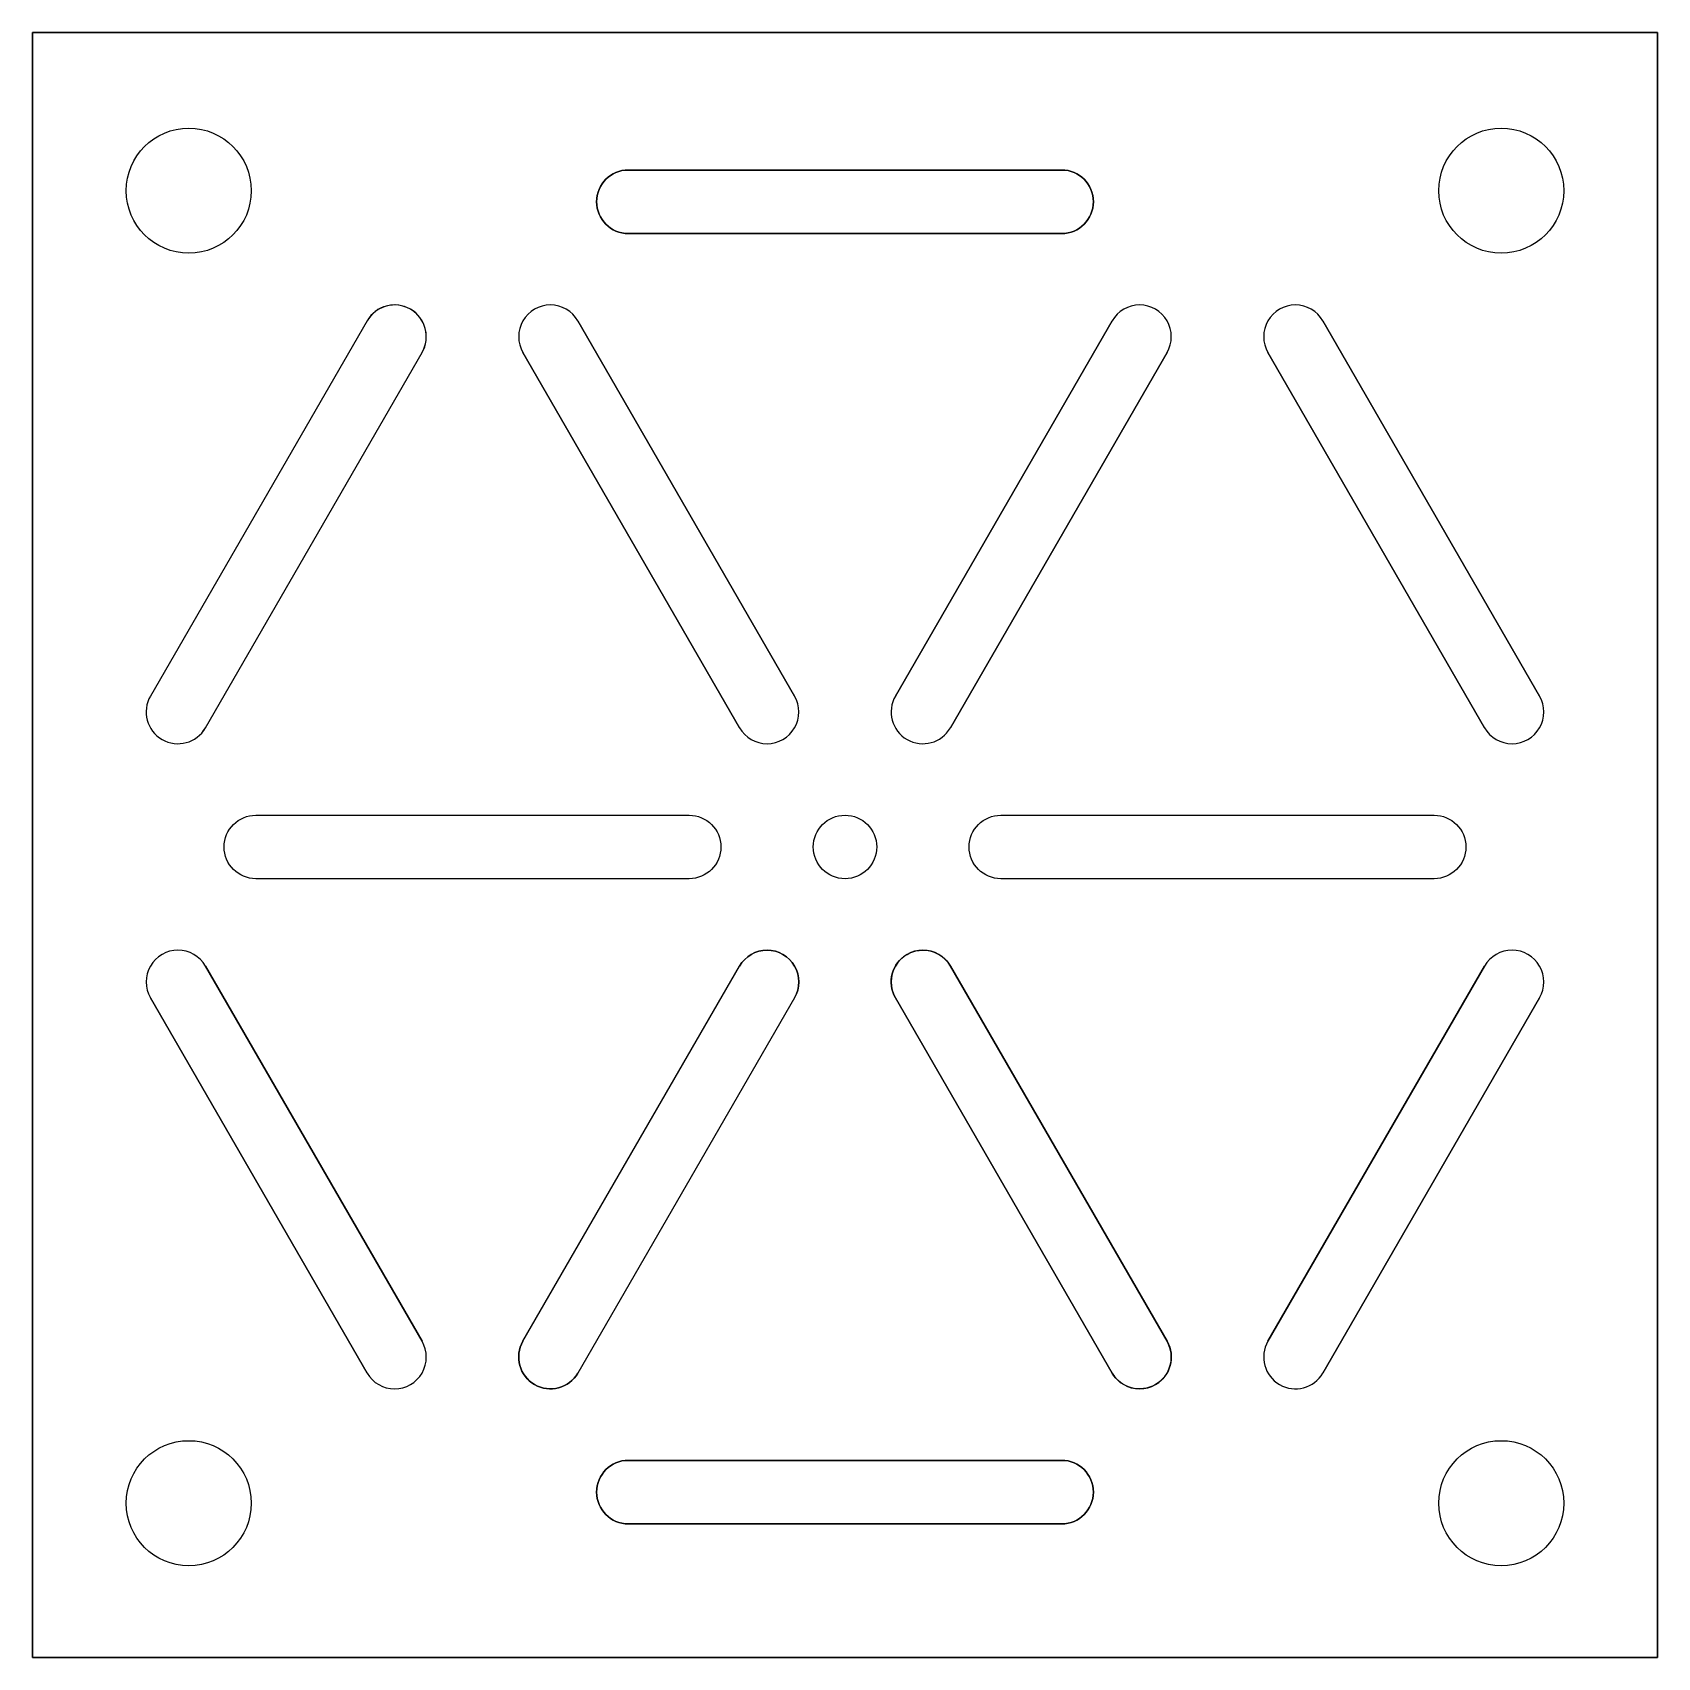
# Model space of a CAD drawing. Header units: millimetres. Extents: x -45.2 to 19.8, y -57 to 8.
import ezdxf

# ---------------------------------------------------------------- set-up
doc = ezdxf.new("R2010")
doc.units = ezdxf.units.MM
doc.layers.get('0').update_dxf_attribs({"linetype": 'CONTINUOUS'})

msp = doc.modelspace()

# ---------------------------------------------------------------- linework, layer by layer
for p, q in [((-31.817, -3.494), (-40.482, -18.503)), ((-23.383, -3.494), (-14.717, -18.503)), ((-14.717, -18.503), (-23.383, -3.494)), ((-10.683, -18.503), (-2.017, -3.494)), ((-2.017, -3.494), (-10.683, -18.503)), ((6.417, -3.494), (15.082, -18.503)), ((15.082, -18.503), (6.417, -3.494)), ((-38.283, -19.773), (-29.617, -4.764)), ((-16.917, -19.773), (-25.583, -4.764)), ((-25.583, -4.764), (-16.917, -19.773)), ((0.183, -4.764), (-8.483, -19.773)), ((-8.483, -19.773), (0.183, -4.764)), ((12.883, -19.773), (4.217, -4.764)), ((4.217, -4.764), (12.883, -19.773)), ((-38.283, -29.301), (-29.617, -44.31)), ((-29.617, -44.31), (-38.283, -29.301)), ((-25.583, -44.31), (-16.917, -29.301)), ((0.183, -44.31), (-8.483, -29.301)), ((4.217, -44.31), (12.883, -29.301)), ((12.883, -29.301), (4.217, -44.31)), ((-31.817, -45.58), (-40.482, -30.571)), ((-40.482, -30.571), (-31.817, -45.58)), ((-14.717, -30.571), (-23.383, -45.58)), ((-10.683, -30.571), (-2.017, -45.58)), ((15.082, -30.571), (6.417, -45.58)), ((6.417, -45.58), (15.082, -30.571))]:
    msp.add_line(p, q)
for points in [[(19.8, -56.96), (-45.2, -56.96), (-45.2, 8.04), (19.8, 8.04)], [(-45.2, -56.96), (19.8, -56.96), (19.8, 8.04), (-45.2, 8.04)]]:
    msp.add_lwpolyline(points, close=True)
for points in [[(-4.034, 2.54), (-21.366, 2.54, 1), (-21.366, 0), (-4.034, 0, 1)], [(-21.366, 2.54), (-4.034, 2.54, -1), (-4.034, 0), (-21.366, 0, -1)], [(-31.817, -3.494), (-40.482, -18.503, 1), (-38.283, -19.773), (-29.617, -4.764, 1)], [(-36.265, -25.807, -1), (-36.265, -23.267), (-18.934, -23.267, -1), (-18.934, -25.807)], [(-36.265, -25.807, -1), (-36.265, -23.267), (-18.934, -23.267, -1), (-18.934, -25.807)], [(10.865, -23.267, -1), (10.865, -25.807), (-6.466, -25.807, -1), (-6.466, -23.267)], [(10.865, -23.267, -1), (10.865, -25.807), (-6.466, -25.807, -1), (-6.466, -23.267)], [(-23.383, -45.58, -1), (-25.583, -44.31), (-16.917, -29.301, -1), (-14.717, -30.571)], [(0.183, -44.31, -1), (-2.017, -45.58), (-10.683, -30.571, -1), (-8.483, -29.301)], [(-21.366, -51.614), (-4.034, -51.614, 1), (-4.034, -49.074), (-21.366, -49.074, 1)], [(-4.034, -51.614), (-21.366, -51.614, -1), (-21.366, -49.074), (-4.034, -49.074, -1)]]:
    msp.add_lwpolyline(points, format="xyb", close=True)
for centre, radius in [((-38.95, 1.713), 2.5), ((-38.95, 1.713), 2.5), ((13.55, 1.713), 2.5), ((13.55, 1.713), 2.5), ((-12.7, -24.537), 1.27), ((-12.7, -24.537), 1.27), ((-38.95, -50.787), 2.5), ((-38.95, -50.787), 2.5), ((13.55, -50.787), 2.5), ((13.55, -50.787), 2.5)]:
    msp.add_circle(centre, radius)
for centre, start, end in [((-30.717, -4.129), -30, 150), ((-24.483, -4.129), 30, 210), ((-24.483, -4.129), 30, 210), ((-0.917, -4.129), -30, 150), ((-0.917, -4.129), -30, 150), ((5.317, -4.129), 30, 210), ((5.317, -4.129), 30, 210), ((-39.382, -19.138), 150, 330), ((-15.817, -19.138), -150, 30), ((-15.817, -19.138), -150, 30), ((-9.583, -19.138), 150, 330), ((-9.583, -19.138), 150, 330), ((13.982, -19.138), -150, 30), ((13.982, -19.138), -150, 30), ((-39.382, -29.936), 30, 210), ((-39.382, -29.936), 30, 210), ((-15.817, -29.936), -30, 150), ((-9.583, -29.936), 30, 210), ((13.982, -29.936), -30, 150), ((13.982, -29.936), -30, 150), ((-30.717, -44.945), -150, 30), ((-30.717, -44.945), -150, 30), ((-24.483, -44.945), 150, 330), ((-0.917, -44.945), -150, 30), ((5.317, -44.945), 150, 330), ((5.317, -44.945), 150, 330)]:
    msp.add_arc(centre, 1.27, start, end)

doc.saveas('drawing.dxf')
